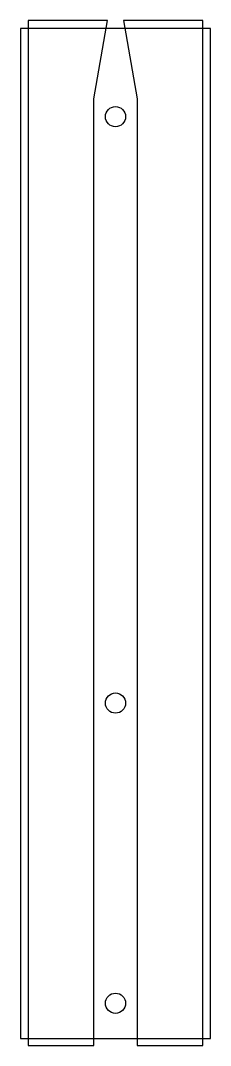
# Model space of a CAD drawing. Extents: x 0 to 81, y -3 to 434.
import ezdxf

# ---------------------------------------------------------------- set-up
doc = ezdxf.new("R2010")
doc.units = 0
doc.layers.get('0').update_dxf_attribs({"linetype": 'CONTINUOUS'})

msp = doc.modelspace()

# ---------------------------------------------------------------- linework, layer by layer
for points in [[(31.25, 434), (31.25, 434), (3.25, 434), (3.25, -3), (31.25, -3), (31.25, 400.64), (37.13, 434)], [(49.75, 400.64), (49.75, -3), (77.75, -3), (77.75, 434), (49.75, 434), (43.87, 434)], [(0, 0), (81, 0), (81, 430.64), (0, 430.64)]]:
    msp.add_lwpolyline(points, close=True)
for centre in [(40.5, 393), (40.5, 143), (40.5, 15)]:
    msp.add_circle(centre, 4.3)

doc.saveas('drawing.dxf')
